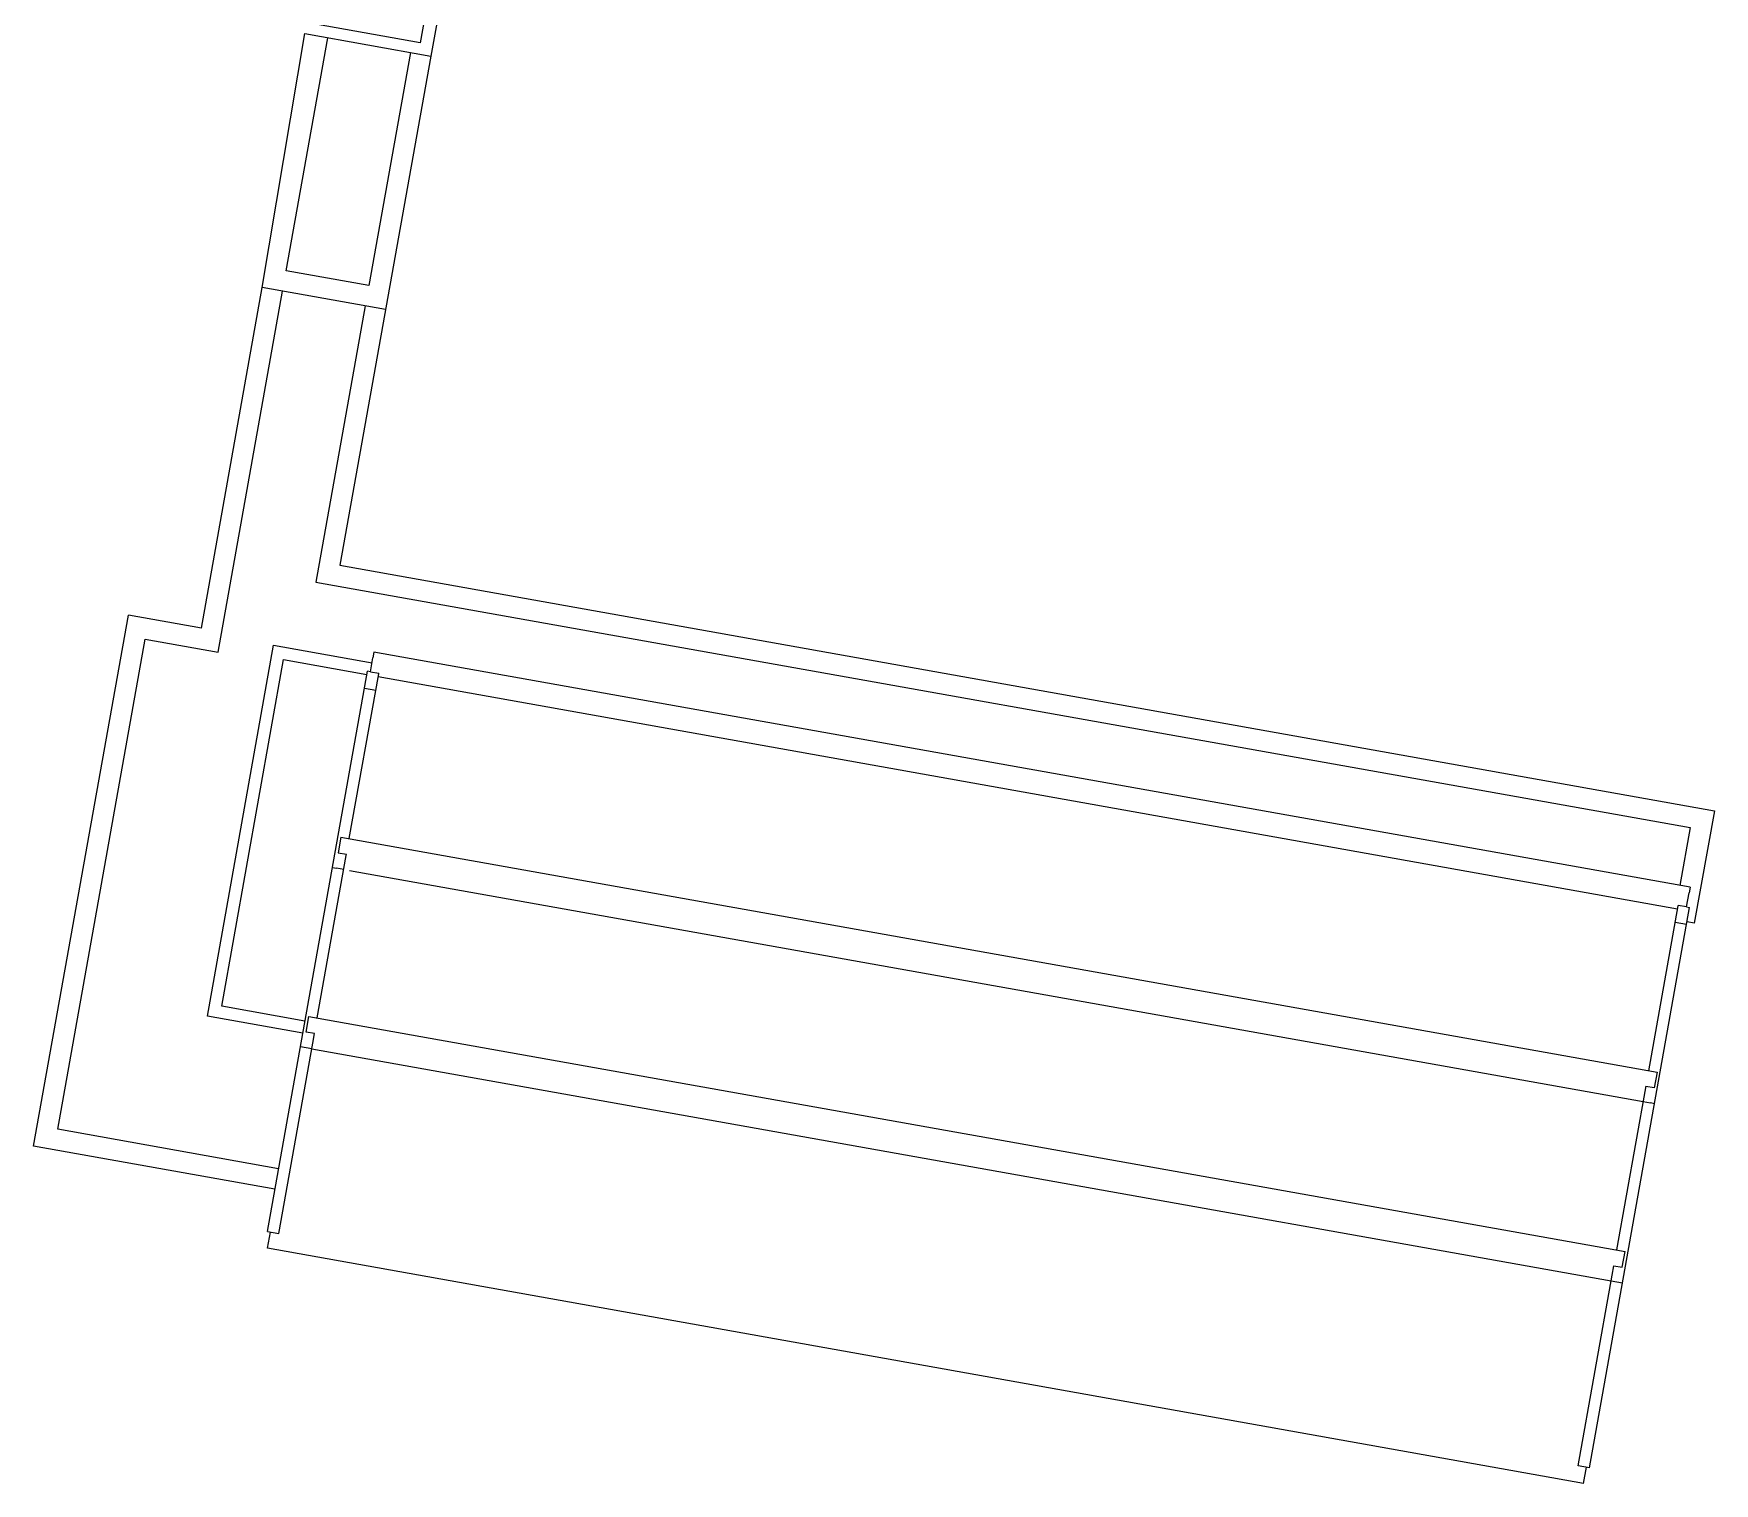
# Model space of a CAD drawing. Header units: millimetres. Extents: x -91118 to -91031, y -106425 to -106289.
# Drawn here: x -91115.5 to -91058.8, y -106424.8 to -106375.9 of the extents above; entities that cross this region are included whole.
import ezdxf

# ---------------------------------------------------------------- set-up
doc = ezdxf.new("R2010")
doc.units = ezdxf.units.MM
doc.header["$MEASUREMENT"] = 0
doc.layers.add('Desenho base', color=7, linetype='Continuous')

msp = doc.modelspace()

# ---------------------------------------------------------------- linework, layer by layer
at = {"layer": 'Desenho base'}
for p, q in [((-91100.619, -106368.223), (-91102.124, -106376.649)), ((-91107.814, -106384.45), (-91106.38, -106375.889)), ((-91107.002, -106383.884), (-91105.599, -106376.029)), ((-91102.813, -106376.526), (-91104.216, -106384.382)), ((-91109.866, -106395.938), (-91107.814, -106384.45)), ((-91109.3, -106396.751), (-91107.125, -106384.573)), ((-91104.339, -106385.071), (-91106.003, -106394.384)), ((-91105.19, -106393.817), (-91058.824, -106402.099)), ((-91106.003, -106394.384), (-91059.636, -106402.665)), ((-91109.866, -106395.938), (-91112.327, -106395.499)), ((-91104.161, -106397.409), (-91104.077, -106396.942)), ((-91104.043, -106396.75), (-91104.077, -106396.942)), ((-91059.646, -106404.679), (-91104.043, -106396.75)), ((-91107.639, -106416.287), (-91104.264, -106397.39)), ((-91104.876, -106403.036), (-91103.883, -106397.477)), ((-91104.161, -106397.408), (-91104.264, -106397.39)), ((-91104.161, -106397.409), (-91103.88, -106397.459)), ((-91060.066, -106405.412), (-91103.902, -106397.583)), ((-91104.367, -106397.965), (-91103.983, -106398.034)), ((-91058.824, -106402.099), (-91059.501, -106405.889)), ((-91059.636, -106402.665), (-91059.985, -106404.619)), ((-91105.157, -106402.986), (-91105.252, -106403.517)), ((-91105.157, -106402.986), (-91060.76, -106410.916)), ((-91105.956, -106409.081), (-91104.979, -106403.609)), ((-91105.252, -106403.517), (-91104.971, -106403.567)), ((-91105.446, -106404.01), (-91105.309, -106404.034)), ((-91105.062, -106404.078), (-91105.309, -106404.034)), ((-91104.866, -106404.113), (-91061.226, -106411.908)), ((-91059.763, -106405.339), (-91059.68, -106404.871)), ((-91059.646, -106404.679), (-91059.68, -106404.871)), ((-91063.035, -106424.253), (-91059.66, -106405.357)), ((-91061.04, -106410.866), (-91060.047, -106405.306)), ((-91059.763, -106405.339), (-91060.044, -106405.289)), ((-91059.763, -106405.338), (-91059.66, -106405.357)), ((-91059.763, -106405.932), (-91060.147, -106405.863)), ((-91106.331, -106409.562), (-91106.237, -106409.031)), ((-91106.237, -106409.031), (-91061.839, -106416.96)), ((-91107.255, -106416.356), (-91106.109, -106409.935)), ((-91106.142, -106410.123), (-91062.306, -106417.953)), ((-91060.76, -106410.916), (-91060.854, -106411.447)), ((-91062.12, -106416.91), (-91061.142, -106411.438)), ((-91060.854, -106411.447), (-91061.135, -106411.397)), ((-91061.226, -106411.908), (-91060.98, -106411.951)), ((-91060.842, -106411.976), (-91060.98, -106411.951)), ((-91107.639, -106416.287), (-91107.255, -106416.356)), ((-91107.633, -106416.852), (-91107.536, -106416.305)), ((-91063.236, -106424.781), (-91107.633, -106416.852)), ((-91061.934, -106417.491), (-91061.839, -106416.96)), ((-91063.419, -106424.185), (-91062.272, -106417.764)), ((-91063.035, -106424.253), (-91063.419, -106424.185)), ((-91063.236, -106424.781), (-91063.138, -106424.235))]:
    msp.add_line(p, q, dxfattribs=at)
for points in [[(-91100.969, -106367.719), (-91102.483, -106376.199), (-91105.944, -106375.581), (-91104.437, -106367.145)], [(-91106.38, -106375.889), (-91102.124, -106376.649)], [(-91102.124, -106376.649), (-91105.19, -106393.817)], [(-91104.216, -106384.382), (-91107.002, -106383.884)], [(-91103.65, -106385.194), (-91107.814, -106384.45)], [(-91107.384, -106414.86), (-91115.525, -106413.406), (-91112.327, -106395.499)], [(-91107.261, -106414.17), (-91114.713, -106412.839), (-91111.761, -106396.311), (-91109.3, -106396.751)], [(-91106.445, -106409.603), (-91109.664, -106409.028), (-91107.43, -106396.516), (-91104.107, -106397.109)], [(-91106.372, -106409.191), (-91109.179, -106408.689), (-91107.091, -106397.002), (-91104.284, -106397.503)], [(-91103.883, -106397.477), (-91103.88, -106397.459)], [(-91104.979, -106403.609), (-91104.971, -106403.567)], [(-91060.047, -106405.306), (-91060.044, -106405.289)], [(-91059.501, -106405.889), (-91059.737, -106405.847)], [(-91106.051, -106409.612), (-91106.331, -106409.562)], [(-91106.142, -106410.123), (-91106.526, -106410.055)], [(-91106.109, -106409.935), (-91106.051, -106409.612)], [(-91061.142, -106411.438), (-91061.135, -106411.397)], [(-91062.272, -106417.764), (-91062.214, -106417.441)], [(-91062.214, -106417.441), (-91061.934, -106417.491)], [(-91062.306, -106417.953), (-91061.922, -106418.021)]]:
    msp.add_lwpolyline(points, dxfattribs=at)

doc.saveas('drawing.dxf')
